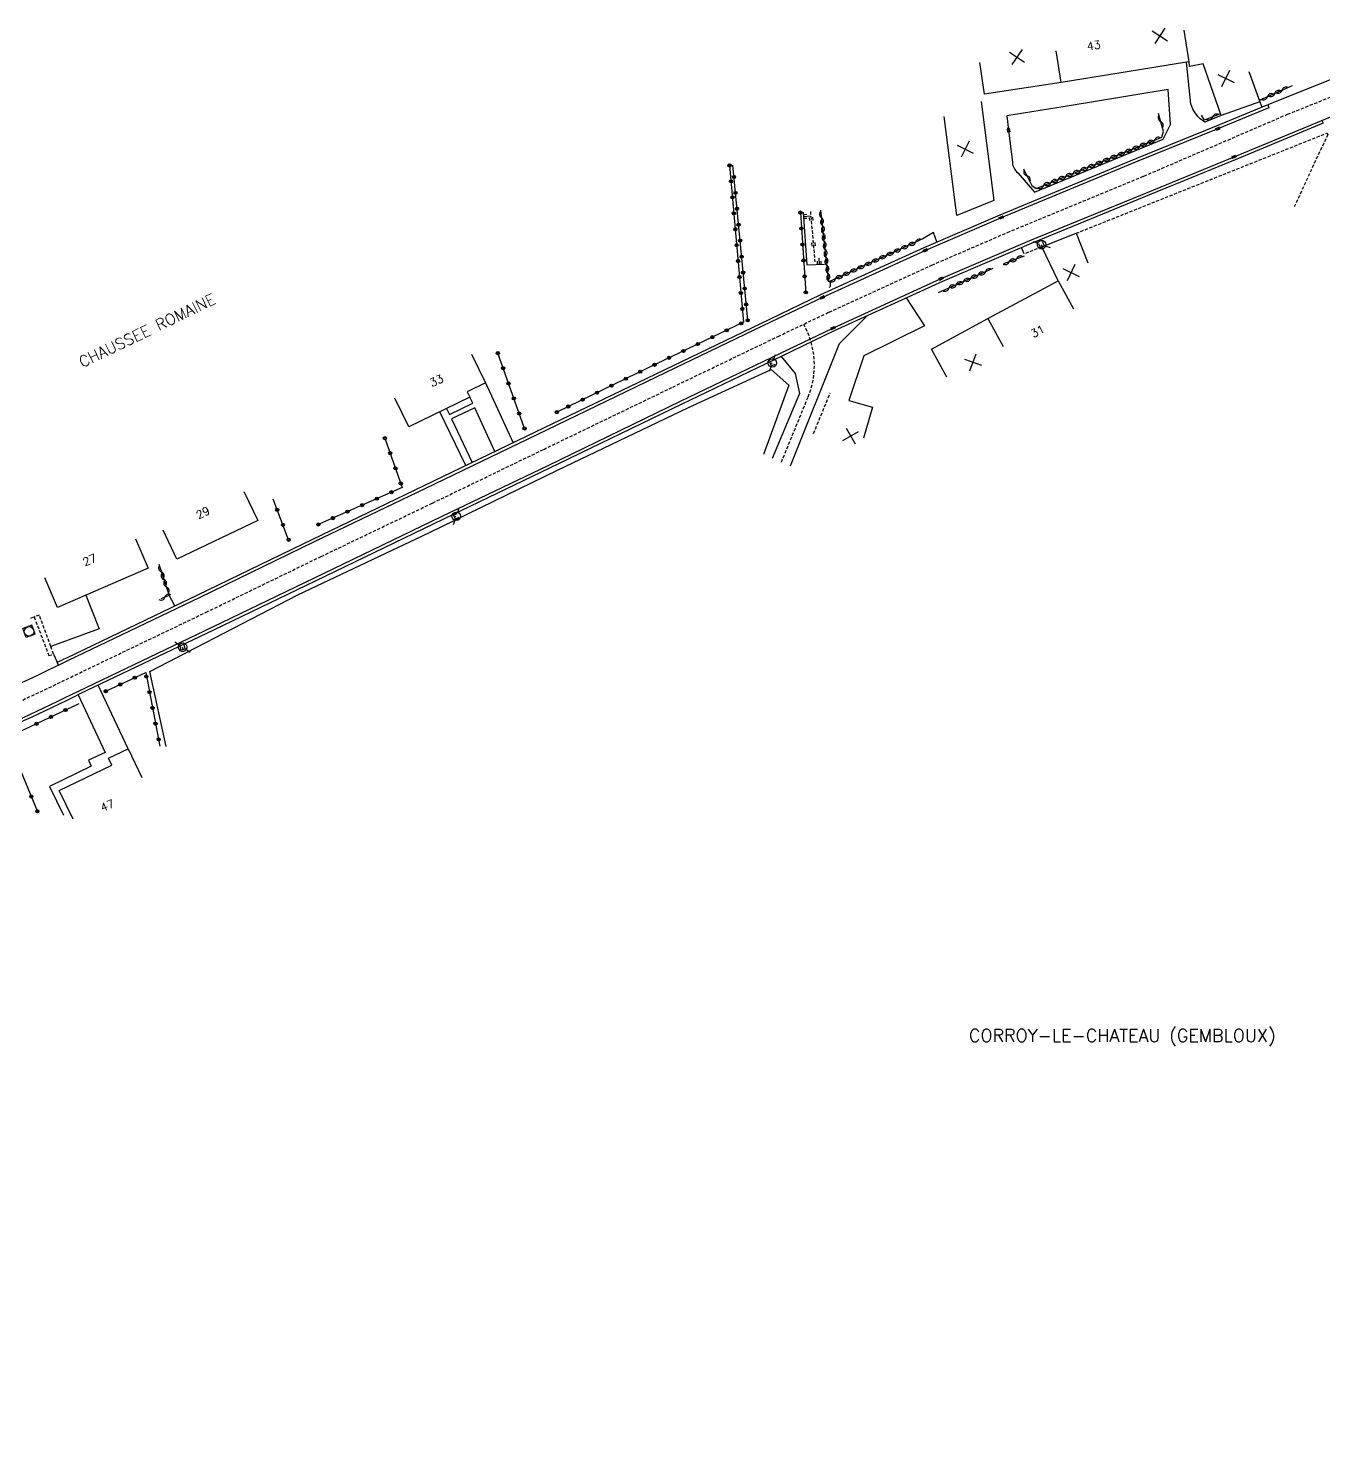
# Model space of a CAD drawing. Header units: millimetres. Extents: x 168000 to 169000, y 138000 to 138989.
# Drawn here: x 168288.1 to 168490.6, y 138200.1 to 138421.2 of the extents above; entities that cross this region are included whole.
import ezdxf
from ezdxf.enums import TextEntityAlignment as Align

# ---------------------------------------------------------------- set-up
doc = ezdxf.new("R2010")
doc.units = ezdxf.units.MM
doc.linetypes.add('DASHED', pattern=[0.75, 0.5, -0.25])
doc.layers.get('0').update_dxf_attribs({"linetype": 'CONTINUOUS'})
for name, color, linetype in [('W0001', 6, 'DASHED'), ('W0008', 7, 'CONTINUOUS'), ('W0100', 7, 'CONTINUOUS'), ('W0112', 1, 'DASHED'), ('W0211', 2, 'CONTINUOUS'), ('W0220', 5, 'DASHED'), ('W0310', 3, 'CONTINUOUS'), ('W0322', 7, 'CONTINUOUS'), ('W0330', 7, 'CONTINUOUS'), ('W0334', 7, 'CONTINUOUS'), ('W0400', 7, 'CONTINUOUS'), ('W0420', 7, 'CONTINUOUS'), ('W0471', 7, 'CONTINUOUS'), ('W0980', 7, 'CONTINUOUS'), ('W0989', 7, 'CONTINUOUS'), ('W0991', 7, 'CONTINUOUS'), ('W1102', 7, 'CONTINUOUS')]:
    doc.layers.add(name, color=color, linetype=linetype)
doc.styles.get("Standard").update_dxf_attribs({"font": 'romans.shx', "width": 0.85})

# ---------------------------------------------------------------- blocks, each defined once
blk = doc.blocks.new('t991o')
at = {"color": 0, "linetype": 'Continuous'}
for p, q in [((-1, 1), (1, -1)), ((-1, -1), (1, 1))]:
    blk.add_line(p, q, dxfattribs=at)
blk = doc.blocks.new('t310o')
at = {"color": 0, "linetype": 'Continuous'}
for centre, start, end in [((-0.5, 0.38), 216.8699, 323.1304), ((0.5, -0.37), 36.8699, 143.1303)]:
    blk.add_arc(centre, 0.625, start, end, dxfattribs=at)
blk = doc.blocks.new('t322o')
at = {"color": 0, "linetype": 'Continuous'}
for radius in [0.25, 0.15]:
    blk.add_circle((0, 0), radius, dxfattribs=at)
blk = doc.blocks.new('t220o')
at = {"color": 0, "linetype": 'Continuous'}
for p, q in [((-0.25, 0.25), (0.25, 0.25)), ((-0.25, -0.25), (0.25, -0.25))]:
    blk.add_line(p, q, dxfattribs=at)
blk = doc.blocks.new('t211o')
at = {"color": 0, "linetype": 'Continuous'}
for p, q in [((-0.29, 0.5), (-0.29, 0)), ((0, 1), (0, 0)), ((0.29, 0.5), (0.29, 0))]:
    blk.add_line(p, q, dxfattribs=at)
blk = doc.blocks.new('T471')
for p, q in [((-0.333334, 0.333334), (-0.333334, -0.333334)), ((-0.333334, 0.333334), (0.333334, 0.333334)), ((-0.333334, 0), (0, 0)), ((0.500001, 0.500001), (1.000002, 1.000002)), ((-0.500001, -0.500001), (-1.000002, -1.000002)), ((-0.333334, -0.333334), (0.333334, -0.333334))]:
    blk.add_line(p, q)
blk.add_ellipse((0, 0), major_axis=(0.471405, 0.471405), ratio=1, start_param=5.4977871438, end_param=11.780972451)
blk = doc.blocks.new('T400')
for p, q in [((-0.15, 0.3), (0.15, 0.3)), ((-0.15, -0.25), (-0.15, 0.3)), ((-0.15, 0.15), (0.15, 0.15)), ((-0.15, 0), (0.15, 0)), ((0.15, 0.3), (0.15, -0.25)), ((-0.15, -0.15), (0.15, -0.15)), ((-0.15, -0.25), (-0.15, -0.3)), ((-0.15, -0.3), (0.15, -0.3)), ((0.15, -0.3), (0.15, -0.25))]:
    blk.add_line(p, q)
blk = doc.blocks.new('T420')
for p, q in [((0.75, 0.75), (-0.75, 0.75)), ((-0.75, 0.75), (-0.75, -0.75)), ((0.75, 0.75), (0.75, -0.75)), ((0.75, -0.75), (-0.75, -0.75))]:
    blk.add_line(p, q)
blk.add_ellipse((0, 0), major_axis=(-0.53, 0.53), ratio=1, start_param=3.926991, end_param=10.210176)

msp = doc.modelspace()

# ---------------------------------------------------------------- linework, layer by layer
at = {"layer": 'W0001'}
for points in [[(168000, 138200.07), (168026.12, 138210.79), (168060.33, 138224.72), (168088.79, 138236.26), (168157.29, 138264.54), (168172.47, 138270.45), (168187.65, 138275.14), (168203.91, 138281.9), (168219.25, 138288.14), (168240.14, 138296.58), (168258.96, 138304.2, 0.020775), (168295.42, 138320.14), (168315.9, 138329.95), (168333.88, 138338.68), (168351.28, 138347.02), (168368.67, 138355.41), (168388.83, 138365.14), (168405.29, 138373.05), (168413.27, 138376.86), (168429.33, 138384.19), (168441.14, 138389.29), (168462.47, 138398.1), (168484.92, 138407.76), (168504.34, 138415.54)], [(168405.8, 138353.41), (168409.99, 138363.6, 0.229774), (168409.28, 138374.95, -2.650603)]]:
    msp.add_lwpolyline(points, format="xyb", dxfattribs=at)
at = {"layer": 'W0008'}
for points in [[(168503.39, 138417.86), (168481.82, 138409.23), (168481.97, 138408.77), (168474.01, 138405.49), (168461.52, 138400.42), (168440.17, 138391.6), (168428.31, 138386.49), (168412.21, 138379.13), (168404.21, 138375.31), (168387.74, 138367.4), (168367.58, 138357.67), (168350.19, 138349.29), (168332.79, 138340.94), (168314.81, 138332.21), (168294.33, 138322.4, -0.020788), (168258.03, 138306.53)], [(168197.92, 138226.29), (168188.61, 138247.96), (168183.82, 138258.87), (168182.16, 138263.14, -0.461831), (168185.58, 138271.25), (168196.66, 138276.02), (168204.09, 138279.27), (168220.09, 138285.79), (168240.89, 138294.16), (168260.63, 138302.18, 0.022147), (168295.96, 138317.64), (168316.96, 138327.67), (168334.27, 138335.99), (168352.8, 138344.96), (168369.35, 138352.91), (168390.04, 138362.94), (168405.65, 138370.42), (168413.85, 138374.36), (168430.77, 138382.1), (168444.64, 138388.03), (168463.12, 138395.61), (168476.54, 138401.11), (168490.26, 138406.8), (168505.75, 138413.31)]]:
    msp.add_lwpolyline(points, format="xyb", dxfattribs=at)
for points in [[(168407.23, 138352.83), (168414.91, 138371.97), (168419.21, 138376.26)], [(168405.76, 138369.92), (168407.96, 138367.26), (168408.64, 138364.14), (168404.38, 138353.98)]]:
    msp.add_lwpolyline(points, dxfattribs=at)
at = {"layer": 'W0100'}
for points in [[(168478.86, 138414.43), (168480.55, 138409.72), (168474.55, 138407.57), (168471.72, 138415.61), (168469.6, 138415.23), (168469.55, 138415.96), (168469.14, 138415.87), (168461.75, 138414.7), (168449.51, 138412.73), (168437.57, 138410.91), (168436.82, 138415.86)], [(168437.02, 138409.75), (168438.99, 138394.26), (168433.23, 138391.94), (168431.26, 138407.43)], [(168431.65, 138366.66), (168429.26, 138371.05), (168438.08, 138375.86), (168449.07, 138381.76), (168446.49, 138387.03), (168451.86, 138389.17), (168453.72, 138384.53)], [(168357.35, 138370.3), (168359.57, 138365.82), (168356.7, 138364.41), (168357.12, 138363.54), (168347.58, 138358.93), (168345.41, 138363.43)], [(168416.37, 138363.05), (168416.37, 138363.05), (168420.03, 138361.98), (168418.63, 138357.18)], [(168321.81, 138348.81), (168323.97, 138344.31), (168311.35, 138338.26), (168309.19, 138342.77)], [(168304.85, 138341.42), (168306.83, 138336.83), (168292.69, 138330.72), (168290.7, 138335.31)], [(168295.1, 138297.61), (168292.93, 138302.12), (168301.15, 138306.07), (168300.66, 138307.16), (168303.7, 138308.64), (168305.87, 138304.13)]]:
    msp.add_lwpolyline(points, dxfattribs=at)
at = {"layer": 'W0112'}
for points in [[(168451.86, 138389.17), (168491.04, 138404.8), (168491.19, 138404.59), (168485.94, 138393.32)], [(168446.49, 138387.03), (168443.73, 138385.93)], [(168410.84, 138357.89), (168413.44, 138364.23)], [(168288.51, 138329.06), (168289.03, 138329.24), (168291.32, 138323.18), (168292.07, 138323.42), (168291.63, 138324.61), (168289.83, 138329.52), (168289.03, 138329.24)]]:
    msp.add_lwpolyline(points, dxfattribs=at)
at = {"layer": 'W0211'}
msp.add_lwpolyline([(168409.23, 138392.45), (168409.78, 138384.26), (168412.52, 138384.32)], dxfattribs=at)
at = {"layer": 'W0220'}
msp.add_lwpolyline([(168410.33, 138392.58), (168411.04, 138384.69)], dxfattribs=at)
at = {"layer": 'W0310'}
for points in [[(168480.62, 138409.99), (168485.69, 138412.24)], [(168443.62, 138399.24), (168444.93, 138396.64), (168445.61, 138396.14), (168465.26, 138404.16), (168465.5, 138405.05), (168464.76, 138407.86)], [(168474.35, 138407.8), (168471.92, 138406.83), (168471.48, 138407.59)], [(168427.91, 138388.29), (168413.21, 138381.58), (168411.95, 138392.76)], [(168443.73, 138385.61), (168440.51, 138384.39)], [(168438.83, 138383.66), (168430.3, 138379.87)], [(168308.51, 138337.47), (168310.12, 138332.6), (168308.8, 138332.07)]]:
    msp.add_lwpolyline(points, dxfattribs=at)
at = {"layer": 'W0322'}
for points in [[(168397.71, 138399.76), (168399.89, 138375.26), (168384.98, 138368.14), (168370.7, 138361.22)], [(168400.54, 138375.57), (168398.22, 138399.81)], [(168408.77, 138392.4), (168409.62, 138379.8)], [(168365.67, 138358.66), (168361.44, 138370.59)], [(168343.84, 138357.16), (168346.54, 138349.44), (168333.29, 138343.61)], [(168328.8, 138341.28), (168326.38, 138347.64)], [(168300.22, 138317.62), (168306.46, 138320.53), (168308.69, 138309.05)], [(168289.53, 138298.86), (168284.83, 138310.38), (168296.05, 138315.68)]]:
    msp.add_lwpolyline(points, dxfattribs=at)
at = {"layer": 'W0330'}
msp.add_lwpolyline([(168309.67, 138309.01), (168307.13, 138320.69), (168330.22, 138332.7), (168350.82, 138342.43), (168370.81, 138352.14), (168391.28, 138361.95), (168404.23, 138367.89), (168406.96, 138365.46), (168403.03, 138354.58)], dxfattribs=at)
at = {"layer": 'W0334'}
for points in [[(168474.55, 138407.57), (168471.98, 138406.51, -0.186956), (168469.77, 138409.4), (168469.14, 138415.87)], [(168292.85, 138321.69), (168292.63, 138322.14, 0.000863), (168294.11, 138322.85), (168314.59, 138332.66), (168332.57, 138341.39), (168349.98, 138349.74), (168367.37, 138358.12), (168387.53, 138367.85), (168403.99, 138375.76), (168411.99, 138379.59), (168428.11, 138386.94), (168439.97, 138392.06), (168461.33, 138400.89), (168473.82, 138405.96), (168481.35, 138409.06), (168481.82, 138409.23)], [(168490.26, 138406.8), (168490.45, 138406.34), (168476.73, 138400.65), (168463.31, 138395.15), (168444.83, 138387.57), (168430.98, 138381.65), (168414.06, 138373.9), (168405.87, 138369.97), (168390.26, 138362.49), (168369.57, 138352.46), (168353.02, 138344.51), (168334.48, 138335.54), (168317.17, 138327.22), (168296.18, 138317.19, -0.022143), (168260.82, 138301.72), (168241.07, 138293.7), (168240.89, 138294.16)]]:
    msp.add_lwpolyline(points, format="xyb", dxfattribs=at)
msp.add_lwpolyline([(168445.38, 138395.58), (168465.48, 138403.86), (168466.6, 138406.15), (168466.27, 138411.64), (168450.13, 138408.98), (168441.04, 138407.49), (168441.3, 138405.27), (168441.91, 138400.21, 0.189508), (168442.73, 138398.63)], format="xyb", close=True, dxfattribs=at)
for points in [[(168480.55, 138409.72), (168480.88, 138408.86)], [(168430.12, 138387.81), (168429.56, 138389.28), (168427.91, 138388.29)], [(168443.73, 138385.93), (168443.33, 138386.93)], [(168425.33, 138379.06), (168428.18, 138374.71), (168418.7, 138370.02), (168416.37, 138363.05)], [(168359.57, 138365.82), (168363.9, 138356.45)], [(168353.47, 138361.77), (168353.95, 138360.83), (168357.56, 138362.6), (168357.12, 138363.54)], [(168356.5, 138352.88), (168352.45, 138361.28)], [(168361.01, 138355.06), (168357.9, 138361.9), (168354.26, 138360.15), (168357.5, 138353.37)], [(168297.1, 138332.63), (168299.17, 138327.37), (168291.63, 138324.61)], [(168310.12, 138332.6), (168310.95, 138330.99)], [(168292.07, 138323.42), (168292.63, 138322.14)], [(168303.7, 138308.64), (168299.02, 138318.55)], [(168295.91, 138317.06), (168300.15, 138308.07), (168297.51, 138306.85), (168297.94, 138305.9), (168291.42, 138302.75), (168293.59, 138298.25)]]:
    msp.add_lwpolyline(points, dxfattribs=at)
at = {"layer": 'W1102'}
for points in [[(168469.55, 138415.96), (168468.76, 138420.9)], [(168449.51, 138412.73), (168448.74, 138417.67)], [(168449.07, 138381.76), (168451.44, 138377.35)], [(168438.08, 138375.86), (168440.46, 138371.47)]]:
    msp.add_lwpolyline(points, dxfattribs=at)

# ---------------------------------------------------------------- block references
at = {"layer": 'W0211'}
for p, rotation in [((168409.28, 138391.75), 273.8667029445841), ((168411.7, 138384.3), 1.208199739202138)]:
    msp.add_blockref('t211o', p, dxfattribs=dict(at, rotation=rotation))
at = {"layer": 'W0220', "rotation": 275.1791202894991}
for p in [(168410.44, 138391.41), (168410.8, 138387.43)]:
    msp.add_blockref('t220o', p, dxfattribs=at)
at = {"layer": 'W0310'}
for p, rotation in [((168481.77, 138410.49), 23.95885076728815), ((168482.91, 138411), 23.95885076728815), ((168484.05, 138411.51), 23.95885076728815), ((168465.09, 138406.6), 104.7005995851389), ((168473.18, 138407.34), 201.7271039556921), ((168464.12, 138403.7), 22.20655558198913), ((168458.34, 138401.33), 22.20655558198913), ((168459.49, 138401.81), 22.20655558198913), ((168460.65, 138402.28), 22.20655558198913), ((168461.81, 138402.75), 22.20655558198913), ((168462.97, 138403.22), 22.20655558198913), ((168453.71, 138399.44), 22.20655558198913), ((168454.87, 138399.92), 22.20655558198913), ((168456.02, 138400.39), 22.20655558198913), ((168457.18, 138400.86), 22.20655558198913), ((168444.19, 138398.12), 296.7070632749421), ((168447.92, 138397.08), 22.20655558198913), ((168449.08, 138397.55), 22.20655558198913), ((168450.24, 138398.03), 22.20655558198913), ((168451.39, 138398.5), 22.20655558198913), ((168452.55, 138398.97), 22.20655558198913), ((168446.76, 138396.61), 22.20655558198913), ((168412.08, 138391.61), 96.38782119265555), ((168412.22, 138390.37), 96.38782119265555), ((168412.36, 138389.13), 96.38782119265555), ((168412.5, 138387.89), 96.38782119265555), ((168412.64, 138386.64), 96.38782119265555), ((168423.36, 138386.21), 204.5230776724921), ((168424.49, 138386.73), 204.5230776724921), ((168425.63, 138387.25), 204.5230776724921), ((168426.77, 138387.77), 204.5230776724921), ((168412.78, 138385.4), 96.38782119265555), ((168412.92, 138384.16), 96.38782119265555), ((168417.67, 138383.62), 204.5230776724921), ((168418.81, 138384.14), 204.5230776724921), ((168419.94, 138384.66), 204.5230776724921), ((168421.08, 138385.18), 204.5230776724921), ((168422.22, 138385.69), 204.5230776724921), ((168441.39, 138384.72), 200.8153624944371), ((168442.56, 138385.17), 200.8153624944371), ((168413.06, 138382.92), 96.38782119265555), ((168413.2, 138381.68), 96.38782119265555), ((168414.26, 138382.06), 204.5230776724921), ((168415.4, 138382.58), 204.5230776724921), ((168416.53, 138383.1), 204.5230776724921), ((168434.26, 138381.63), 203.9563280948551), ((168435.4, 138382.14), 203.9563280948551), ((168436.54, 138382.64), 203.9563280948551), ((168437.69, 138383.15), 203.9563280948551), ((168431.97, 138380.61), 203.9563280948551), ((168433.12, 138381.12), 203.9563280948551), ((168308.9, 138336.28), 288.2967382786942), ((168309.29, 138335.09), 288.2967382786942), ((168309.69, 138333.91), 288.2967382786942), ((168309.46, 138332.33), 201.7649953796491)]:
    msp.add_blockref('t310o', p, dxfattribs=dict(at, rotation=rotation))
at = {"layer": 'W0322'}
for p, rotation in [((168397.71, 138399.76), 275.0711645038111), ((168397.93, 138397.27), 275.0711645038111), ((168398.4, 138397.96), 95.45770781425027), ((168398.63, 138395.48), 95.45770781425027), ((168398.15, 138394.78), 275.0711645038111), ((168398.87, 138392.99), 95.45770781425027), ((168398.38, 138392.29), 275.0711645038111), ((168408.77, 138392.4), 273.8546518490391), ((168398.6, 138389.8), 275.0711645038111), ((168399.11, 138390.5), 95.45770781425027), ((168408.93, 138389.91), 273.8546518490391), ((168398.82, 138387.31), 275.0711645038111), ((168399.35, 138388.01), 95.45770781425027), ((168409.1, 138387.41), 273.8546518490391), ((168399.04, 138384.82), 275.0711645038111), ((168399.59, 138385.52), 95.45770781425027), ((168409.27, 138384.92), 273.8546518490391), ((168399.26, 138382.33), 275.0711645038111), ((168399.82, 138383.03), 95.45770781425027), ((168409.44, 138382.43), 273.8546518490391), ((168399.48, 138379.84), 275.0711645038111), ((168400.06, 138380.54), 95.45770781425027), ((168409.61, 138379.93), 273.8546518490391), ((168399.7, 138377.35), 275.0711645038111), ((168400.3, 138378.06), 95.45770781425027), ((168399.52, 138375.09), 205.546071462399), ((168400.54, 138375.57), 95.45770781425027), ((168395.01, 138372.93), 205.546071462399), ((168397.27, 138374.01), 205.546071462399), ((168390.5, 138370.78), 205.546071462399), ((168392.76, 138371.86), 205.546071462399), ((168361.49, 138370.44), 109.5252504417066), ((168385.99, 138368.62), 205.546071462399), ((168388.25, 138369.7), 205.546071462399), ((168362.33, 138368.08), 109.5252504417066), ((168381.49, 138366.45), 205.8412108200911), ((168383.74, 138367.54), 205.8412108200911), ((168363.16, 138365.72), 109.5252504417066), ((168376.99, 138364.27), 205.8412108200911), ((168379.24, 138365.36), 205.8412108200911), ((168364, 138363.37), 109.5252504417066), ((168372.49, 138362.09), 205.8412108200911), ((168374.74, 138363.18), 205.8412108200911), ((168364.84, 138361.01), 109.5252504417066), ((168370.7, 138361.22), 205.8412108200911), ((168365.67, 138358.66), 109.5252504417066), ((168343.84, 138357.16), 289.2575169287711), ((168344.67, 138354.8), 289.2575169287711), ((168345.49, 138352.44), 289.2575169287711), ((168344.87, 138348.71), 203.7848495821881), ((168346.32, 138350.08), 289.2575169287711), ((168340.29, 138346.69), 203.7848495821881), ((168342.58, 138347.7), 203.7848495821881), ((168327.02, 138345.96), 110.8306453459031), ((168335.72, 138344.67), 203.7848495821881), ((168338, 138345.68), 203.7848495821881), ((168327.91, 138343.62), 110.8306453459031), ((168333.43, 138343.67), 203.7848495821881), ((168328.8, 138341.28), 110.8306453459031), ((168306.57, 138319.92), 280.9931243706061), ((168300.22, 138317.62), 25.00536116722308), ((168302.48, 138318.68), 25.00536116722308), ((168304.75, 138319.73), 25.00536116722308), ((168307.05, 138317.47), 280.9931243706061), ((168291.66, 138313.61), 25.2764400135201), ((168293.92, 138314.68), 25.2764400135201), ((168307.53, 138315.01), 280.9931243706061), ((168289.4, 138312.54), 25.2764400135201), ((168308, 138312.56), 280.9931243706061), ((168308.48, 138310.11), 280.9931243706061), ((168288.59, 138301.17), 112.1795336219322), ((168289.53, 138298.86), 112.1795336219322)]:
    msp.add_blockref('t322o', p, dxfattribs=dict(at, rotation=rotation))
at = {"layer": 'W0400'}
for p, rotation in [((168441.3, 138405.27), 187.4503143456431), ((168474.01, 138405.49), 112.092030981671), ((168476.54, 138401.11), 292.302598590438), ((168440.17, 138391.6), 113.3536170586591), ((168428.31, 138386.49), 114.5330275931751), ((168430.77, 138382.1), 294.5915512941581), ((168412.21, 138379.13), 115.5407628887533), ((168413.85, 138374.36), 295.6459703393426)]:
    msp.add_blockref('T400', p, dxfattribs=dict(at, rotation=rotation))
at = {"layer": 'W0420', "rotation": 290.0645244979041}
msp.add_blockref('T420', (168288.23, 138326.96), dxfattribs=at)
at = {"layer": 'W0471'}
for p, rotation in [((168446.47, 138387.38), 116.0939750316625), ((168404.38, 138368.9), 24.66309245312217), ((168354.99, 138344.95), 25.26845967178986), ((168312.22, 138324.5), 102.2396761661435)]:
    msp.add_blockref('T471', p, dxfattribs=dict(at, rotation=rotation))
at = {"layer": 'W0991'}
for p, rotation in [((168464.94, 138420), 282.1485236565957), ((168442.63, 138416.68), 280.9352687059128), ((168475.27, 138413.36), 19.0590631379854), ((168434.52, 138402.3), 288.5951377783812), ((168451.08, 138383.03), 289.4895473223804), ((168435.75, 138369.02), 25.07729101335823), ((168416.63, 138357.49), 344.2702061063989)]:
    msp.add_blockref('t991o', p, dxfattribs=dict(at, rotation=rotation))

# ---------------------------------------------------------------- texts
at = {"layer": 'W0980'}
msp.add_text('CORROY-LE-CHATEAU (GEMBLOUX)', height=2, dxfattribs=at).set_placement((168459.08, 138263.7), align=Align.MIDDLE)
at = {"layer": 'W0989'}
msp.add_text('CHAUSSEE ROMAINE', height=1.75, rotation=25.7259, dxfattribs=at).set_placement((168306.69, 138373.98), align=Align.MIDDLE)
at = {"layer": 'W0991'}
for s, rotation, p in [('43', 8.9325, (168454.62, 138418.52)), ('31', 28.3853, (168445.85, 138373.86)), ('33', 24.3164, (168351.91, 138366.15)), ('29', 25.6038, (168315.4, 138345.5)), ('27', 23.3701, (168297.7, 138338.13)), ('47', 22.2872, (168300.46, 138299.77))]:
    msp.add_text(s, height=1.25, rotation=rotation, dxfattribs=at).set_placement(p, align=Align.MIDDLE)

doc.saveas('drawing.dxf')
